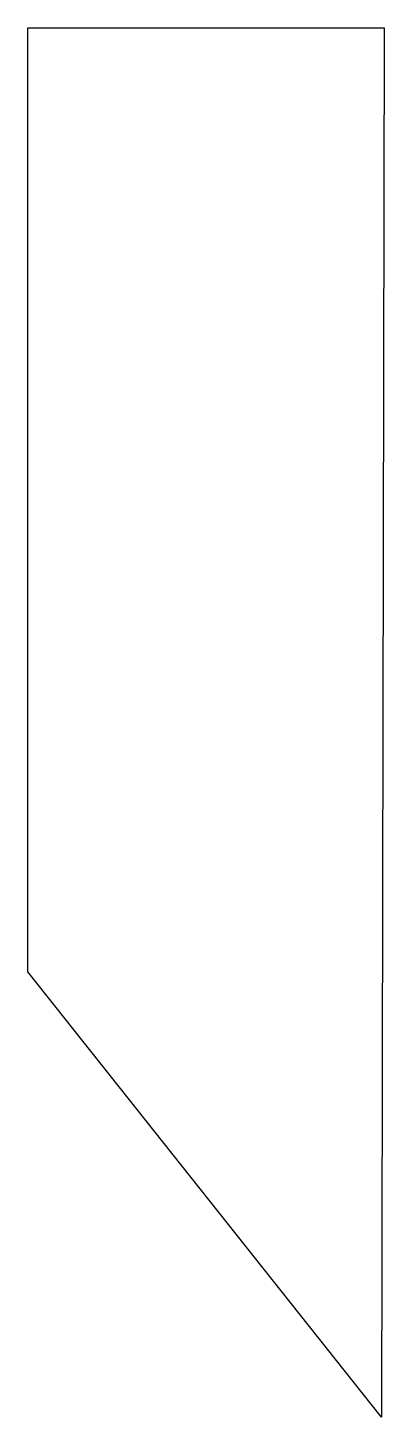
# Model space of a CAD drawing. Header units: millimetres. Extents: x 153 to 173, y -175.9 to -97.8.
import ezdxf

# ---------------------------------------------------------------- set-up
doc = ezdxf.new("R2010")
doc.units = ezdxf.units.MM

msp = doc.modelspace()

# ---------------------------------------------------------------- linework, layer by layer
for p, q in [((153, -150.85), (153, -97.85)), ((153, -97.85), (173, -97.85)), ((173, -97.85), (172.845, -175.852)), ((172.845, -175.852), (153, -150.85))]:
    msp.add_line(p, q)

doc.saveas('drawing.dxf')
